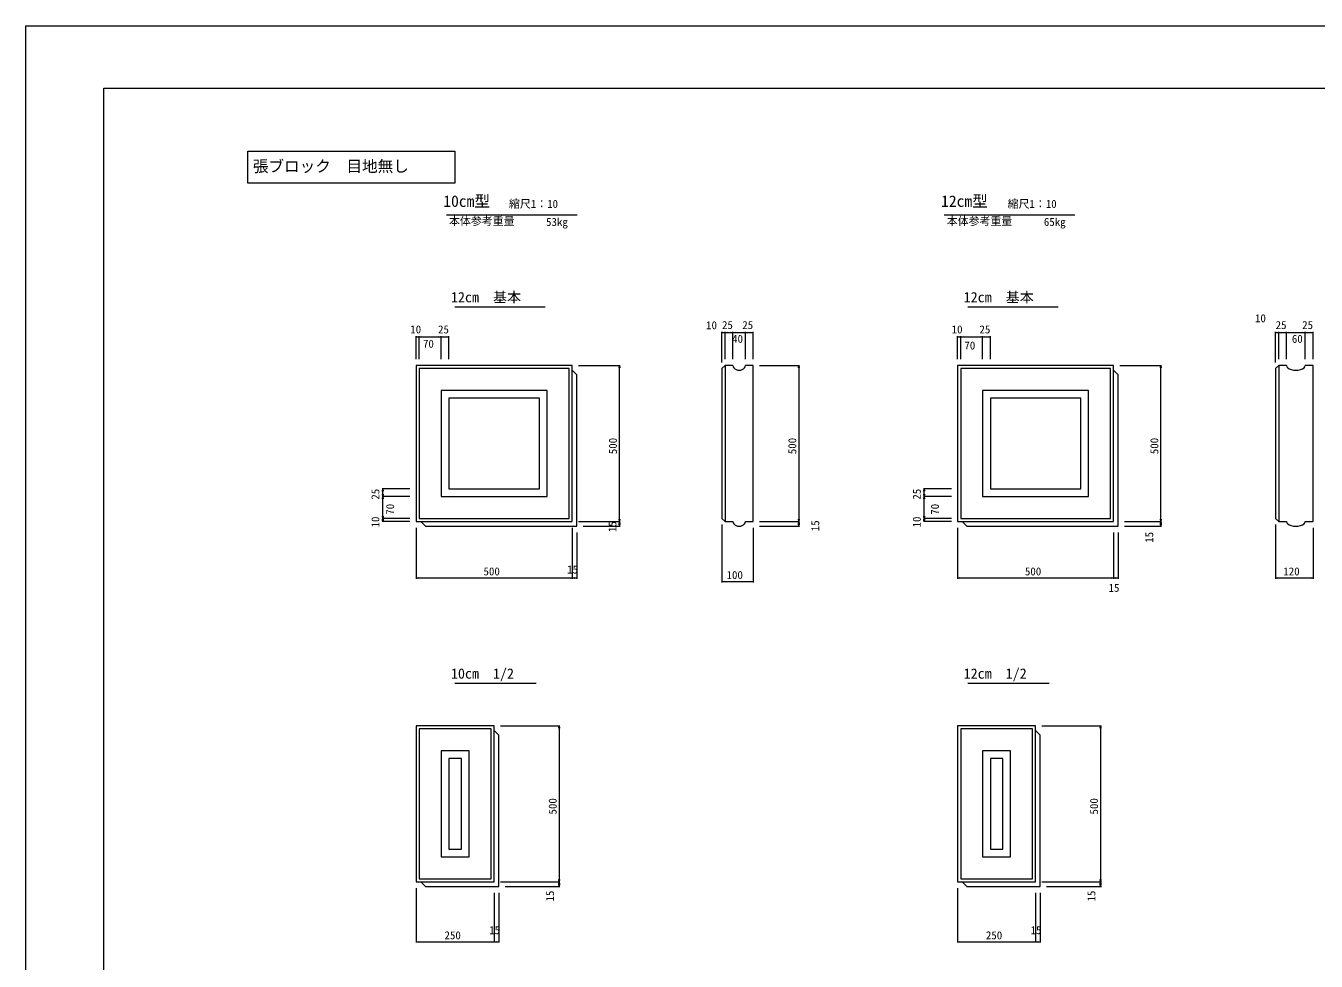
# Model space of a CAD drawing. Units: millimetres on the paper. Extents: x -3 to 838, y 0 to 594.
# Drawn here: x -3 to 410.7, y 293.9 to 593.7 of the extents above; entities that cross this region are included whole.
import ezdxf
from ezdxf.enums import TextEntityAlignment as Align

# ---------------------------------------------------------------- set-up
doc = ezdxf.new("R2010")
doc.units = ezdxf.units.MM
for name, color, linetype, lineweight in [('0_2', 7, 'Continuous', 18), ('D-STR-DIM（寸法）', 7, 'Continuous', 18), ('D-STR-TXT（文字）', 7, 'Continuous', 18), ('D-STR（構造物外形線）', 7, 'Continuous', 18), ('D-TTL(外枠）', 2, 'Continuous', 18), ('DEFPOINTS_3', 8, 'Continuous', 18)]:
    doc.layers.add(name, color=color, linetype=linetype, lineweight=lineweight)
doc.styles.add('ＭＳ ゴシック', font='')
doc.styles.get('ＭＳ ゴシック').set_extended_font_data('MS Gothic')

msp = doc.modelspace()

# ---------------------------------------------------------------- linework, layer by layer
at = {"layer": '0_2'}
for p, q in [((122.158, 494.006), (122.908, 494.131)), ((122.908, 493.881), (122.158, 494.006)), ((122.408, 494.131), (123.158, 494.006)), ((123.158, 494.006), (122.408, 493.881)), ((123.158, 494.006), (123.908, 494.131)), ((123.908, 493.881), (123.158, 494.006)), ((129.408, 494.131), (130.158, 494.006)), ((130.158, 494.006), (129.408, 493.881)), ((130.158, 494.006), (130.908, 494.131)), ((130.908, 493.881), (130.158, 494.006)), ((131.908, 494.131), (132.658, 494.006)), ((132.658, 494.006), (131.908, 493.881)), ((220.197, 495.403), (220.947, 495.528)), ((220.947, 495.278), (220.197, 495.403)), ((220.447, 495.528), (221.197, 495.403)), ((221.197, 495.403), (220.447, 495.278)), ((221.197, 495.403), (221.947, 495.528)), ((221.947, 495.278), (221.197, 495.403)), ((222.947, 495.528), (223.697, 495.403)), ((223.697, 495.403), (222.947, 495.278)), ((223.697, 495.403), (224.447, 495.528)), ((224.447, 495.278), (223.697, 495.403)), ((226.947, 495.528), (227.697, 495.403)), ((227.697, 495.403), (226.947, 495.278)), ((227.697, 495.403), (228.447, 495.528)), ((228.447, 495.278), (227.697, 495.403)), ((229.447, 495.528), (230.197, 495.403)), ((230.197, 495.403), (229.447, 495.278)), ((295.725, 494.006), (296.475, 494.131)), ((296.475, 493.881), (295.725, 494.006)), ((295.975, 494.131), (296.725, 494.006)), ((296.725, 494.006), (295.975, 493.881)), ((296.725, 494.006), (297.475, 494.131)), ((297.475, 493.881), (296.725, 494.006)), ((302.975, 494.131), (303.725, 494.006)), ((303.725, 494.006), (302.975, 493.881)), ((303.725, 494.006), (304.475, 494.131)), ((304.475, 493.881), (303.725, 494.006)), ((305.475, 494.131), (306.225, 494.006)), ((306.225, 494.006), (305.475, 493.881)), ((397.687, 495.403), (398.437, 495.528)), ((398.437, 495.278), (397.687, 495.403)), ((397.937, 495.528), (398.687, 495.403)), ((398.687, 495.403), (397.937, 495.278)), ((398.687, 495.403), (399.437, 495.528)), ((399.437, 495.278), (398.687, 495.403)), ((400.437, 495.528), (401.187, 495.403)), ((401.187, 495.403), (400.437, 495.278)), ((401.187, 495.403), (401.937, 495.528)), ((401.937, 495.278), (401.187, 495.403)), ((406.437, 495.528), (407.187, 495.403)), ((407.187, 495.403), (406.437, 495.278)), ((407.187, 495.403), (407.937, 495.528)), ((407.937, 495.278), (407.187, 495.403)), ((408.937, 495.528), (409.687, 495.403)), ((409.687, 495.403), (408.937, 495.278)), ((187.201, 484.055), (187.326, 484.805)), ((187.326, 484.805), (187.451, 484.055)), ((244.694, 484.055), (244.819, 484.805)), ((244.819, 484.805), (244.944, 484.055)), ((360.768, 484.055), (360.893, 484.805)), ((360.893, 484.805), (361.018, 484.055)), ((111.334, 444.555), (111.459, 445.305)), ((111.459, 442.805), (111.334, 443.555)), ((111.334, 442.055), (111.459, 442.805)), ((111.459, 445.305), (111.584, 444.555)), ((111.584, 443.555), (111.459, 442.805)), ((111.459, 442.805), (111.584, 442.055)), ((284.901, 444.555), (285.026, 445.305)), ((285.026, 442.805), (284.901, 443.555)), ((284.901, 442.055), (285.026, 442.805)), ((285.026, 445.305), (285.151, 444.555)), ((285.151, 443.555), (285.026, 442.805)), ((285.026, 442.805), (285.151, 442.055)), ((111.459, 435.805), (111.334, 436.555)), ((111.334, 435.055), (111.459, 435.805)), ((111.459, 434.805), (111.334, 435.555)), ((111.584, 436.555), (111.459, 435.805)), ((111.459, 435.805), (111.584, 435.055)), ((111.584, 435.555), (111.459, 434.805)), ((187.326, 434.805), (187.201, 435.555)), ((187.201, 434.055), (187.326, 434.805)), ((187.451, 435.555), (187.326, 434.805)), ((187.326, 434.805), (187.451, 434.055)), ((244.819, 434.805), (244.694, 435.555)), ((244.694, 434.055), (244.819, 434.805)), ((244.944, 435.555), (244.819, 434.805)), ((244.819, 434.805), (244.944, 434.055)), ((285.026, 435.805), (284.901, 436.555)), ((284.901, 435.055), (285.026, 435.805)), ((285.026, 434.805), (284.901, 435.555)), ((285.151, 436.555), (285.026, 435.805)), ((285.026, 435.805), (285.151, 435.055)), ((285.151, 435.555), (285.026, 434.805)), ((360.893, 434.805), (360.768, 435.555)), ((360.768, 434.055), (360.893, 434.805)), ((361.018, 435.555), (360.893, 434.805)), ((360.893, 434.805), (361.018, 434.055)), ((187.326, 433.305), (187.201, 434.055)), ((187.451, 434.055), (187.326, 433.305)), ((244.819, 433.305), (244.694, 434.055)), ((244.944, 434.055), (244.819, 433.305)), ((360.893, 433.305), (360.768, 434.055)), ((361.018, 434.055), (360.893, 433.305)), ((122.158, 416.713), (122.908, 416.838)), ((122.908, 416.588), (122.158, 416.713)), ((171.408, 416.838), (172.158, 416.713)), ((172.158, 416.713), (171.408, 416.588)), ((172.158, 416.713), (172.908, 416.838)), ((172.908, 416.588), (172.158, 416.713)), ((172.908, 416.838), (173.658, 416.713)), ((173.658, 416.713), (172.908, 416.588)), ((220.197, 415.554), (220.947, 415.679)), ((220.947, 415.429), (220.197, 415.554)), ((229.447, 415.679), (230.197, 415.554)), ((230.197, 415.554), (229.447, 415.429)), ((295.725, 416.713), (296.475, 416.838)), ((296.475, 416.588), (295.725, 416.713)), ((344.975, 416.838), (345.725, 416.713)), ((345.725, 416.713), (344.975, 416.588)), ((345.725, 416.713), (346.475, 416.838)), ((346.475, 416.588), (345.725, 416.713)), ((346.475, 416.838), (347.225, 416.713)), ((347.225, 416.713), (346.475, 416.588)), ((397.687, 416.713), (398.437, 416.838)), ((398.437, 416.588), (397.687, 416.713)), ((408.937, 416.838), (409.687, 416.713)), ((409.687, 416.713), (408.937, 416.588)), ((167.877, 368.56), (168.002, 369.31)), ((168.002, 369.31), (168.127, 368.56)), ((341.444, 368.56), (341.569, 369.31)), ((341.569, 369.31), (341.694, 368.56)), ((168.002, 319.31), (167.877, 320.06)), ((167.877, 318.56), (168.002, 319.31)), ((168.002, 317.81), (167.877, 318.56)), ((168.127, 320.06), (168.002, 319.31)), ((168.002, 319.31), (168.127, 318.56)), ((168.127, 318.56), (168.002, 317.81)), ((341.569, 319.31), (341.444, 320.06)), ((341.444, 318.56), (341.569, 319.31)), ((341.569, 317.81), (341.444, 318.56)), ((341.694, 320.06), (341.569, 319.31)), ((341.569, 319.31), (341.694, 318.56)), ((341.694, 318.56), (341.569, 317.81)), ((122.158, 300.059), (122.908, 300.184)), ((122.908, 299.934), (122.158, 300.059)), ((146.408, 300.184), (147.158, 300.059)), ((147.158, 300.059), (146.408, 299.934)), ((147.158, 300.059), (147.908, 300.184)), ((147.908, 299.934), (147.158, 300.059)), ((147.908, 300.184), (148.658, 300.059)), ((148.658, 300.059), (147.908, 299.934)), ((295.725, 300.059), (296.475, 300.184)), ((296.475, 299.934), (295.725, 300.059)), ((319.975, 300.184), (320.725, 300.059)), ((320.725, 300.059), (319.975, 299.934)), ((320.725, 300.059), (321.475, 300.184)), ((321.475, 299.934), (320.725, 300.059)), ((321.475, 300.184), (322.225, 300.059)), ((322.225, 300.059), (321.475, 299.934))]:
    msp.add_line(p, q, dxfattribs=at)
at = {"layer": '0_2', "color": 9}
for p, q in [((122.158, 494.006), (122.258, 494.006)), ((123.158, 494.006), (123.058, 494.006)), ((123.158, 494.006), (123.258, 494.006)), ((130.158, 494.006), (130.058, 494.006)), ((130.158, 494.006), (130.258, 494.006)), ((132.658, 494.006), (132.558, 494.006)), ((220.197, 495.403), (220.297, 495.403)), ((221.197, 495.403), (221.097, 495.403)), ((221.197, 495.403), (221.297, 495.403)), ((223.697, 495.403), (223.597, 495.403)), ((223.697, 495.403), (223.797, 495.403)), ((227.697, 495.403), (227.597, 495.403)), ((227.697, 495.403), (227.797, 495.403)), ((230.197, 495.403), (230.097, 495.403)), ((295.725, 494.006), (295.825, 494.006)), ((296.725, 494.006), (296.625, 494.006)), ((296.725, 494.006), (296.825, 494.006)), ((303.725, 494.006), (303.625, 494.006)), ((303.725, 494.006), (303.825, 494.006)), ((306.225, 494.006), (306.125, 494.006)), ((397.687, 495.403), (397.787, 495.403)), ((398.687, 495.403), (398.587, 495.403)), ((398.687, 495.403), (398.787, 495.403)), ((401.187, 495.403), (401.087, 495.403)), ((401.187, 495.403), (401.287, 495.403)), ((407.187, 495.403), (407.087, 495.403)), ((407.187, 495.403), (407.287, 495.403)), ((409.687, 495.403), (409.587, 495.403)), ((187.326, 484.805), (187.326, 484.705)), ((244.819, 484.805), (244.819, 484.705)), ((360.893, 484.805), (360.893, 484.705)), ((111.459, 445.305), (111.459, 445.205)), ((111.459, 442.805), (111.459, 442.905)), ((111.459, 442.805), (111.459, 442.705)), ((285.026, 445.305), (285.026, 445.205)), ((285.026, 442.805), (285.026, 442.905)), ((285.026, 442.805), (285.026, 442.705)), ((111.459, 435.805), (111.459, 435.905)), ((111.459, 435.805), (111.459, 435.705)), ((111.459, 434.805), (111.459, 434.905)), ((187.326, 434.805), (187.326, 434.905)), ((187.326, 434.805), (187.326, 434.705)), ((244.819, 434.805), (244.819, 434.905)), ((244.819, 434.805), (244.819, 434.705)), ((285.026, 435.805), (285.026, 435.905)), ((285.026, 435.805), (285.026, 435.705)), ((285.026, 434.805), (285.026, 434.905)), ((360.893, 434.805), (360.893, 434.905)), ((360.893, 434.805), (360.893, 434.705)), ((187.326, 433.305), (187.326, 433.405)), ((244.819, 433.305), (244.819, 433.405)), ((360.893, 433.305), (360.893, 433.405)), ((122.158, 416.713), (122.258, 416.713)), ((172.158, 416.713), (172.058, 416.713)), ((172.158, 416.713), (172.258, 416.713)), ((173.658, 416.713), (173.558, 416.713)), ((220.197, 415.554), (220.297, 415.554)), ((230.197, 415.554), (230.097, 415.554)), ((295.725, 416.713), (295.825, 416.713)), ((345.725, 416.713), (345.625, 416.713)), ((345.725, 416.713), (345.825, 416.713)), ((347.225, 416.713), (347.125, 416.713)), ((397.687, 416.713), (397.787, 416.713)), ((409.687, 416.713), (409.587, 416.713)), ((168.002, 369.31), (168.002, 369.21)), ((341.569, 369.31), (341.569, 369.21)), ((168.002, 319.31), (168.002, 319.41)), ((168.002, 319.31), (168.002, 319.21)), ((341.569, 319.31), (341.569, 319.41)), ((341.569, 319.31), (341.569, 319.21)), ((168.002, 317.81), (168.002, 317.91)), ((341.569, 317.81), (341.569, 317.91)), ((122.158, 300.059), (122.258, 300.059)), ((147.158, 300.059), (147.058, 300.059)), ((147.158, 300.059), (147.258, 300.059)), ((148.658, 300.059), (148.558, 300.059)), ((295.725, 300.059), (295.825, 300.059)), ((320.725, 300.059), (320.625, 300.059)), ((320.725, 300.059), (320.825, 300.059)), ((322.225, 300.059), (322.125, 300.059))]:
    msp.add_line(p, q, dxfattribs=at)
at = {"layer": 'D-STR-DIM（寸法）'}
for p, q in [((122.158, 486.805), (122.158, 494.256)), ((122.258, 494.006), (123.058, 494.006)), ((123.158, 486.805), (123.158, 494.256)), ((123.158, 486.805), (123.158, 494.256)), ((123.258, 494.006), (130.058, 494.006)), ((130.158, 486.805), (130.158, 494.256)), ((130.158, 486.805), (130.158, 494.256)), ((130.258, 494.006), (132.558, 494.006)), ((132.658, 486.805), (132.658, 494.256)), ((220.197, 485.805), (220.197, 495.653)), ((220.297, 495.403), (221.097, 495.403)), ((221.197, 486.805), (221.197, 495.653)), ((221.197, 486.805), (221.197, 495.653)), ((221.297, 495.403), (223.597, 495.403)), ((223.697, 486.805), (223.697, 495.653)), ((223.697, 486.805), (223.697, 495.653)), ((223.797, 495.403), (227.597, 495.403)), ((227.697, 486.805), (227.697, 495.653)), ((227.697, 486.805), (227.697, 495.653)), ((227.797, 495.403), (230.097, 495.403)), ((230.197, 486.805), (230.197, 495.653)), ((295.725, 486.805), (295.725, 494.256)), ((295.825, 494.006), (296.625, 494.006)), ((296.725, 486.805), (296.725, 494.256)), ((296.725, 486.805), (296.725, 494.256)), ((296.825, 494.006), (303.625, 494.006)), ((303.725, 486.805), (303.725, 494.256)), ((303.725, 486.805), (303.725, 494.256)), ((303.825, 494.006), (306.125, 494.006)), ((306.225, 486.805), (306.225, 494.256)), ((397.687, 485.805), (397.687, 495.653)), ((397.787, 495.403), (398.587, 495.403)), ((398.687, 486.805), (398.687, 495.653)), ((398.687, 486.805), (398.687, 495.653)), ((398.787, 495.403), (401.087, 495.403)), ((401.187, 486.805), (401.187, 495.653)), ((401.187, 486.805), (401.187, 495.653)), ((401.287, 495.403), (407.087, 495.403)), ((407.187, 486.805), (407.187, 495.653)), ((407.187, 486.805), (407.187, 495.653)), ((407.287, 495.403), (409.587, 495.403)), ((409.687, 486.805), (409.687, 495.653)), ((174.158, 484.805), (187.576, 484.805)), ((187.326, 434.905), (187.326, 484.705)), ((232.197, 484.805), (245.069, 484.805)), ((244.819, 484.705), (244.819, 434.905)), ((347.725, 484.805), (361.143, 484.805)), ((360.893, 434.905), (360.893, 484.705)), ((120.158, 445.305), (111.209, 445.305)), ((120.158, 442.805), (111.209, 442.805)), ((120.158, 442.805), (111.209, 442.805)), ((111.459, 442.905), (111.459, 445.205)), ((111.459, 435.905), (111.459, 442.705)), ((293.725, 445.305), (284.776, 445.305)), ((293.725, 442.805), (284.776, 442.805)), ((293.725, 442.805), (284.776, 442.805)), ((285.026, 442.905), (285.026, 445.205)), ((285.026, 435.905), (285.026, 442.705)), ((120.158, 435.805), (111.209, 435.805)), ((120.158, 435.805), (111.209, 435.805)), ((120.158, 434.805), (111.209, 434.805)), ((111.459, 435.705), (111.459, 434.905)), ((174.158, 434.805), (187.576, 434.805)), ((175.658, 434.805), (187.576, 434.805)), ((187.326, 434.705), (187.326, 433.405)), ((232.197, 434.805), (245.069, 434.805)), ((232.197, 434.805), (245.069, 434.805)), ((244.819, 434.705), (244.819, 433.405)), ((293.725, 435.805), (284.776, 435.805)), ((293.725, 435.805), (284.776, 435.805)), ((293.725, 434.805), (284.776, 434.805)), ((285.026, 435.705), (285.026, 434.905)), ((349.225, 434.805), (361.143, 434.805)), ((349.225, 434.805), (361.143, 434.805)), ((360.893, 434.705), (360.893, 433.405)), ((122.158, 432.805), (122.158, 416.463)), ((172.158, 432.805), (172.158, 416.463)), ((172.158, 431.305), (172.158, 416.463)), ((173.658, 431.305), (173.658, 416.463)), ((175.658, 433.305), (187.576, 433.305)), ((220.197, 433.805), (220.197, 415.304)), ((230.197, 432.805), (230.197, 415.304)), ((232.197, 433.305), (245.069, 433.305)), ((295.725, 432.805), (295.725, 416.463)), ((345.725, 431.305), (345.725, 416.463)), ((345.725, 431.305), (345.725, 416.463)), ((347.225, 431.305), (347.225, 416.463)), ((349.225, 433.305), (361.143, 433.305)), ((397.687, 433.805), (397.687, 416.463)), ((409.687, 432.805), (409.687, 416.463)), ((122.258, 416.713), (172.058, 416.713)), ((172.258, 416.713), (173.558, 416.713)), ((220.297, 415.554), (230.097, 415.554)), ((295.825, 416.713), (345.625, 416.713)), ((345.825, 416.713), (347.125, 416.713)), ((397.787, 416.713), (409.587, 416.713)), ((149.158, 369.31), (168.252, 369.31)), ((168.002, 369.21), (168.002, 319.41)), ((322.725, 369.31), (341.819, 369.31)), ((341.569, 369.21), (341.569, 319.41)), ((149.158, 319.31), (168.252, 319.31)), ((150.658, 319.31), (168.252, 319.31)), ((168.002, 319.21), (168.002, 317.91)), ((322.725, 319.31), (341.819, 319.31)), ((324.225, 319.31), (341.819, 319.31)), ((341.569, 319.21), (341.569, 317.91)), ((122.158, 317.31), (122.158, 299.809)), ((147.158, 315.81), (147.158, 299.809)), ((147.158, 315.81), (147.158, 299.809)), ((148.658, 315.81), (148.658, 299.809)), ((150.658, 317.81), (168.252, 317.81)), ((295.725, 317.31), (295.725, 299.809)), ((320.725, 315.81), (320.725, 299.809)), ((320.725, 315.81), (320.725, 299.809)), ((322.225, 315.81), (322.225, 299.809)), ((324.225, 317.81), (341.819, 317.81)), ((122.258, 300.059), (147.058, 300.059)), ((147.258, 300.059), (148.558, 300.059)), ((295.825, 300.059), (320.625, 300.059)), ((320.825, 300.059), (322.125, 300.059))]:
    msp.add_line(p, q, dxfattribs=at)
at = {"layer": 'D-STR-TXT（文字）', "color": 4}
for p, q in [((68.172, 553.504), (134.522, 553.504)), ((68.172, 543.3), (68.172, 553.504)), ((134.522, 553.504), (134.522, 543.3)), ((134.522, 543.3), (68.172, 543.3)), ((131.85, 533.111), (173.763, 533.111)), ((291.436, 533.111), (333.349, 533.111)), ((134.59, 503.581), (163.56, 503.581)), ((298.958, 503.581), (327.928, 503.581)), ((134.59, 382.94), (160.664, 382.94)), ((298.958, 382.94), (325.032, 382.94))]:
    msp.add_line(p, q, dxfattribs=at)
at = {"layer": 'D-STR（構造物外形線）', "color": 1}
for p, q in [((122.158, 484.805), (122.158, 434.805)), ((172.158, 484.805), (122.158, 484.805)), ((172.158, 434.805), (172.158, 484.805)), ((221.197, 484.805), (220.197, 483.805)), ((223.697, 484.805), (221.197, 484.805)), ((221.197, 484.805), (221.197, 434.805)), ((230.197, 484.805), (227.697, 484.805)), ((230.197, 434.805), (230.197, 484.805)), ((345.725, 484.805), (295.725, 484.805)), ((295.725, 484.805), (295.725, 434.805)), ((345.725, 434.805), (345.725, 484.805)), ((398.687, 484.805), (397.687, 483.805)), ((401.187, 484.805), (398.687, 484.805)), ((398.687, 484.805), (398.687, 434.805)), ((409.687, 484.805), (407.187, 484.805)), ((409.687, 434.805), (409.687, 484.805)), ((172.158, 483.305), (173.658, 481.805)), ((173.658, 433.305), (173.658, 481.805)), ((220.197, 483.805), (220.197, 435.805)), ((345.725, 483.305), (347.225, 481.805)), ((347.225, 433.305), (347.225, 481.805)), ((397.687, 483.805), (397.687, 435.805)), ((122.158, 434.805), (172.158, 434.805)), ((125.158, 433.305), (123.658, 434.805)), ((220.197, 435.805), (221.197, 434.805)), ((221.197, 434.805), (223.697, 434.805)), ((227.697, 434.805), (230.197, 434.805)), ((295.725, 434.805), (345.725, 434.805)), ((298.725, 433.305), (297.225, 434.805)), ((397.687, 435.805), (398.687, 434.805)), ((398.687, 434.805), (401.187, 434.805)), ((407.187, 434.805), (409.687, 434.805)), ((125.158, 433.305), (173.658, 433.305)), ((298.725, 433.305), (347.225, 433.305)), ((147.158, 369.31), (122.158, 369.31)), ((122.158, 369.31), (122.158, 319.31)), ((147.158, 319.31), (147.158, 369.31)), ((320.725, 369.31), (295.725, 369.31)), ((295.725, 369.31), (295.725, 319.31)), ((320.725, 319.31), (320.725, 369.31)), ((147.158, 367.81), (148.658, 366.31)), ((148.658, 317.81), (148.658, 366.31)), ((320.725, 367.81), (322.225, 366.31)), ((322.225, 317.81), (322.225, 366.31)), ((122.158, 319.31), (147.158, 319.31)), ((125.158, 317.81), (123.658, 319.31)), ((295.725, 319.31), (320.725, 319.31)), ((298.725, 317.81), (297.225, 319.31)), ((125.158, 317.81), (148.658, 317.81)), ((298.725, 317.81), (322.225, 317.81))]:
    msp.add_line(p, q, dxfattribs=at)
at = {"layer": 'D-STR（構造物外形線）'}
for p, q in [((171.158, 483.805), (123.158, 483.805)), ((123.158, 483.805), (123.158, 435.805)), ((171.158, 435.805), (171.158, 483.805)), ((296.725, 483.805), (296.725, 435.805)), ((344.725, 483.805), (296.725, 483.805)), ((344.725, 435.805), (344.725, 483.805)), ((164.158, 476.805), (130.158, 476.805)), ((130.158, 476.805), (130.158, 442.805)), ((164.158, 442.805), (164.158, 476.805)), ((303.725, 476.805), (303.725, 442.805)), ((337.725, 476.805), (303.725, 476.805)), ((337.725, 442.805), (337.725, 476.805)), ((161.658, 474.305), (132.658, 474.305)), ((132.658, 474.305), (132.658, 445.305)), ((161.658, 445.305), (161.658, 474.305)), ((306.225, 474.305), (306.225, 445.305)), ((335.225, 474.305), (306.225, 474.305)), ((335.225, 445.305), (335.225, 474.305)), ((130.158, 442.805), (164.158, 442.805)), ((132.658, 445.305), (161.658, 445.305)), ((303.725, 442.805), (337.725, 442.805)), ((306.225, 445.305), (335.225, 445.305)), ((123.158, 435.805), (171.158, 435.805)), ((296.725, 435.805), (344.725, 435.805)), ((123.158, 368.31), (123.158, 320.31)), ((146.158, 368.31), (123.158, 368.31)), ((146.158, 320.31), (146.158, 368.31)), ((296.725, 368.31), (296.725, 320.31)), ((319.725, 368.31), (296.725, 368.31)), ((319.725, 320.31), (319.725, 368.31)), ((130.158, 361.31), (130.158, 327.31)), ((139.158, 361.31), (130.158, 361.31)), ((139.158, 327.31), (139.158, 361.31)), ((303.725, 361.31), (303.725, 327.31)), ((312.725, 361.31), (303.725, 361.31)), ((312.725, 327.31), (312.725, 361.31)), ((132.658, 358.81), (132.658, 329.81)), ((136.658, 358.81), (132.658, 358.81)), ((136.658, 329.81), (136.658, 358.81)), ((306.225, 358.81), (306.225, 329.81)), ((310.225, 358.81), (306.225, 358.81)), ((310.225, 329.81), (310.225, 358.81)), ((130.158, 327.31), (139.158, 327.31)), ((132.658, 329.81), (136.658, 329.81)), ((303.725, 327.31), (312.725, 327.31)), ((306.225, 329.81), (310.225, 329.81)), ((123.158, 320.31), (146.158, 320.31)), ((296.725, 320.31), (319.725, 320.31))]:
    msp.add_line(p, q, dxfattribs=at)
at = {"layer": 'D-STR（構造物外形線）', "color": 1}
for centre, major_axis, ratio in [((225.697, 484.805), (-2, 0), 0.75), ((404.187, 484.805), (-3, 0), 0.5), ((225.697, 434.805), (-2, 0), 0.75), ((404.187, 434.805), (-3, 0), 0.5)]:
    msp.add_ellipse(centre, major_axis=major_axis, ratio=ratio, start_param=6.2831853, end_param=9.424778, dxfattribs=at)
at = {"layer": 'D-TTL(外枠）'}
for p, q in [((22.008, 573.7), (817.008, 573.7)), ((22.008, 19.7), (22.008, 573.7))]:
    msp.add_line(p, q, dxfattribs=at)
at = {"layer": 'DEFPOINTS_3'}
for p, q in [((-2.992, -0.3), (-2.992, 593.7)), ((-2.992, 593.7), (838.008, 593.7))]:
    msp.add_line(p, q, dxfattribs=at)

# ---------------------------------------------------------------- texts
at = {"layer": 'D-STR-TXT（文字）', "style": 'ＭＳ ゴシック'}
for s, height, p in [('張ブロック\u3000目地無し', 3.666, (69.798, 545.751)), ('10cm型', 3.666, (130.84, 534.559)), ('縮尺1：10', 2.566, (151.895, 534.559)), ('12cm型', 3.666, (290.426, 534.559)), ('縮尺1：10', 2.566, (311.755, 534.559)), ('本体参考重量', 2.566, (132.681, 529.044)), ('53kg', 2.566, (163.801, 528.78)), ('本体参考重量', 2.566, (292.266, 529.044)), ('65kg', 2.566, (323.386, 528.78)), ('12cm\u3000基本', 3.299, (133.305, 504.081)), ('12cm\u3000基本', 3.299, (297.673, 504.081)), ('10', 2.566, (391.066, 497.903)), ('10', 2.566, (120.251, 494.331)), ('25', 2.566, (129.161, 494.331)), ('10', 2.566, (215.099, 495.673)), ('25', 2.566, (220.2, 495.728)), ('25', 2.566, (226.7, 495.728)), ('10', 2.566, (293.818, 494.331)), ('25', 2.566, (302.728, 494.331)), ('25', 2.566, (397.69, 495.728)), ('25', 2.566, (406.19, 495.728)), ('70', 2.566, (124.331, 489.728)), ('40', 2.566, (223.441, 491.313)), ('70', 2.566, (297.898, 489.179)), ('60', 2.566, (402.877, 491.313)), ('500', 2.566, (143.738, 416.763)), ('15', 2.566, (170.545, 417.363)), ('100', 2.566, (221.653, 415.604)), ('500', 2.566, (317.305, 416.763)), ('120', 2.566, (400.143, 416.763)), ('15', 2.566, (344.112, 411.494)), ('10cm\u30001/2', 3.299, (133.305, 383.44)), ('12cm\u30001/2', 3.299, (297.673, 383.44)), ('250', 2.566, (131.229, 300.109)), ('15', 2.566, (145.545, 301.753)), ('250', 2.566, (304.796, 300.109)), ('15', 2.566, (319.112, 301.753))]:
    msp.add_text(s, height=height, dxfattribs=at).set_placement(p, align=Align.BOTTOM_LEFT)
for s, p in [('500', (187.276, 456.385)), ('500', (244.769, 456.385)), ('500', (360.843, 456.385)), ('25', (111.134, 441.808)), ('25', (284.701, 441.808)), ('70', (115.847, 436.978)), ('70', (290.508, 436.978)), ('10', (111.134, 432.898)), ('15', (187.12, 431.418)), ('15', (252.144, 431.692)), ('10', (284.701, 432.898)), ('15', (359.218, 427.975)), ('500', (167.952, 340.89)), ('500', (341.519, 340.89)), ('15', (167.099, 312.992)), ('15', (340.666, 312.992))]:
    msp.add_text(s, height=2.566, rotation=90, dxfattribs=at).set_placement(p, align=Align.BOTTOM_LEFT)

doc.saveas('drawing.dxf')
